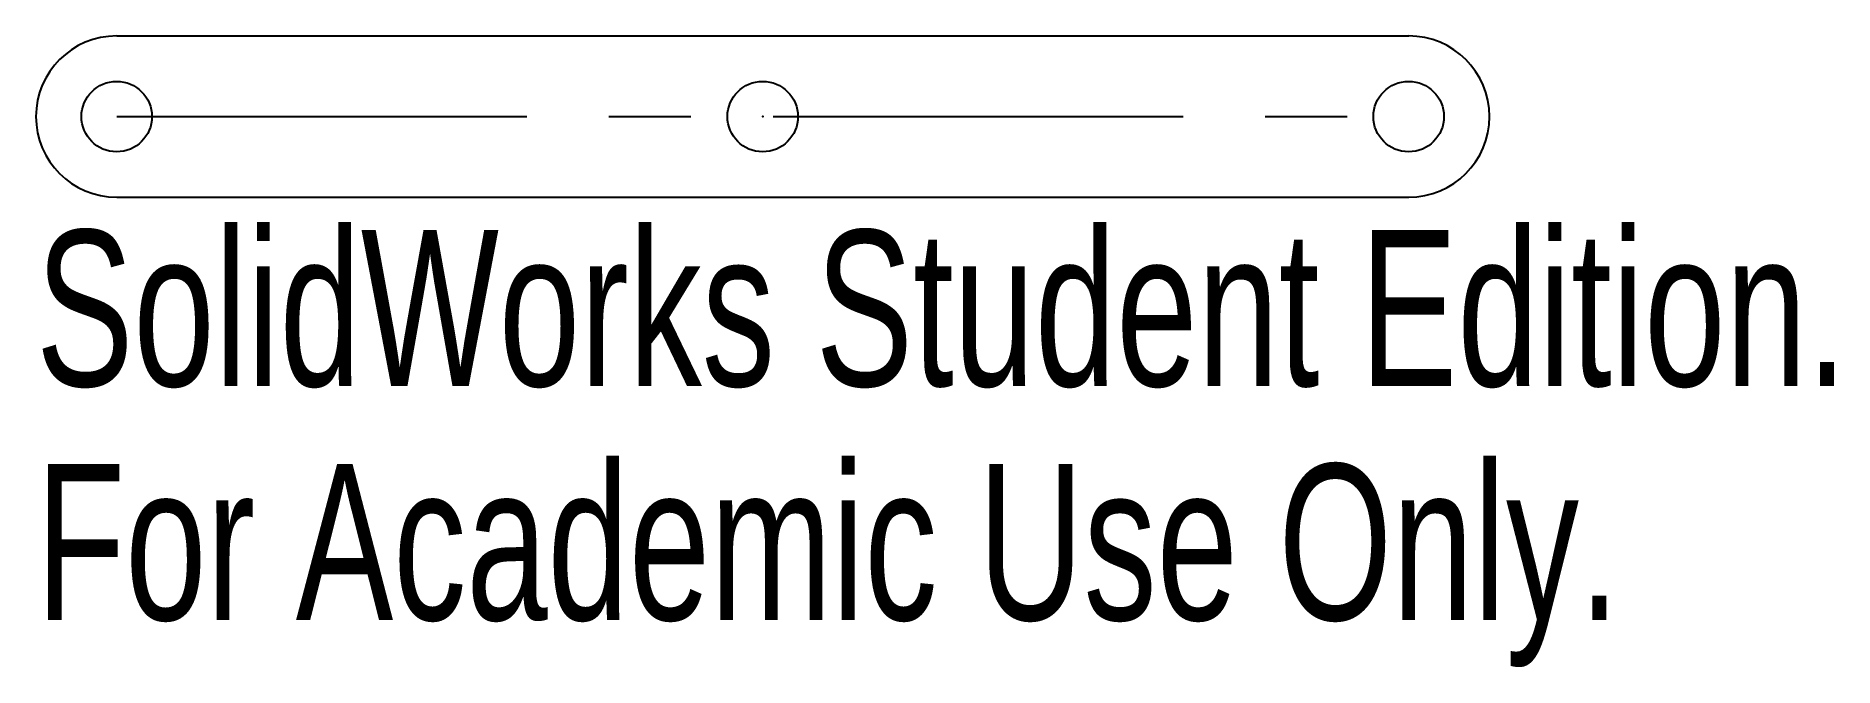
# Model space of a CAD drawing. Header units: millimetres. Extents: x -12.5 to 43.1, y -17.1 to 2.5.
import ezdxf

# ---------------------------------------------------------------- set-up
doc = ezdxf.new("R2010")
doc.units = ezdxf.units.MM
doc.header["$PDSIZE"] = -1
doc.linetypes.add('CENTERX2', pattern=[20.32, 12.7, -2.54, 2.54, -2.54])
doc.styles.add('SLDTEXTSTYLE0', font='TXT', dxfattribs={"width": 0.7})

msp = doc.modelspace()

# ---------------------------------------------------------------- linework, layer by layer
at = {"color": 7, "linetype": 'Continuous'}
for p, q in [((-10.022, 2.5), (29.978, 2.5)), ((-10.022, -2.5), (29.978, -2.5))]:
    msp.add_line(p, q, dxfattribs=at)
at = {"color": 7, "linetype": 'CENTERX2'}
msp.add_line((-10.022, 0), (29.978, 0), dxfattribs=at)
at = {"color": 7, "linetype": 'Continuous'}
for centre in [(-10.022, 0), (9.978, 0), (29.978, 0)]:
    msp.add_circle(centre, 1.092, dxfattribs=at)
for centre, start, end in [((-10.022, 0), 90, 270), ((29.978, 0), 270, 90)]:
    msp.add_arc(centre, 2.5, start, end, dxfattribs=at)
msp.add_point((9.978, 0), dxfattribs=at)

# ---------------------------------------------------------------- texts
at = {"color": 7, "linetype": 'Continuous', "char_height": 4.83362, "attachment_point": 1, "style": 'SLDTEXTSTYLE0'}
for s, insert in [('SolidWorks Student Edition.', (-12.522, -3.52)), ('For Academic Use Only.', (-12.522, -10.77))]:
    msp.add_mtext(s, dxfattribs=dict(at, insert=insert))

doc.saveas('drawing.dxf')
